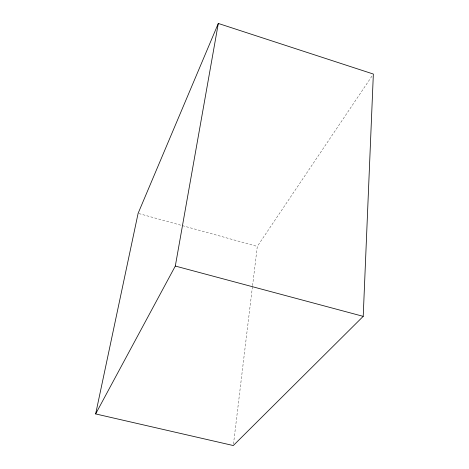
<?xml version="1.0" encoding="UTF-8"?>
<svg xmlns="http://www.w3.org/2000/svg" width="469" height="469" viewBox="0 0 469 469"><rect width="100%" height="100%" fill="white"/><g stroke="black" fill="none" stroke-linecap="round" stroke-linejoin="round"><path stroke-width="0.35" stroke-dasharray="2.35 1.76" d="M233.48 444.096L252.48 286.383M252.568 285.656L257.299 246.413L372.128 75.867M138.812 213.547L257.299 246.413"/><path stroke-width="0.7" d="M363.211 316.352L373.353 74.049L218.308 23.45L138.109 213.348L95.647 413.928L233.304 445.55L363.211 316.352L175.312 266.052L95.647 413.928M175.312 266.052L218.308 23.45"/></g></svg>
